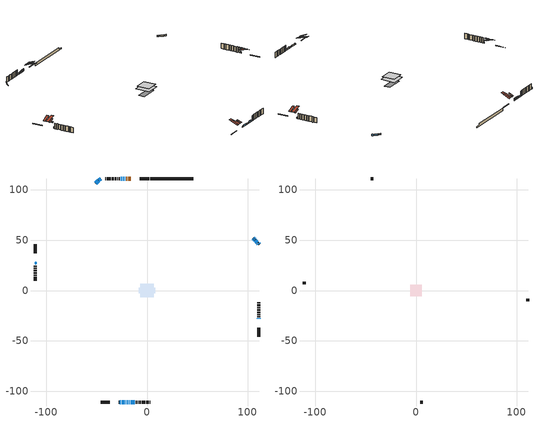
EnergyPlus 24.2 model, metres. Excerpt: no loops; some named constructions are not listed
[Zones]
conditioned space
 floor adiabatic (AdiabaticFloorConstruction): -6.61,-6.61 -6.61,6.61 6.61,6.61 6.61,-6.61 z3.51
 floor foundation (Slab1 construction): -8.01,-2.76 -8.01,2.76 8.01,2.76 8.01,-2.76 z-1.27
 wall outside (RimJoist1 construction): 2.06,111.21 -7.15,111.21 / -46.07,-111.21 -36.86,-111.21 / -111.21,46.07 -111.21,36.86 / 111.21,-46.07 111.21,-36.86 z1.07:1.37
 wall outside (AdiabaticWallConstruction 1): -16.05,111.21 -16.9,111.21 / -17.83,111.21 -18.66,111.21 / -19.59,111.21 -20.45,111.21 z1.07:3.1
 wall outside (AdiabaticWallConstruction): -27.96,-111.21 -27.8,-111.21 z1.06:1.38; 111.21,46.06 110.34,46.94 / -46.07,111.21 -47.74,109.54 / 109.68,47.6 107.52,49.75 / -26.88,-111.21 -26.11,-111.21 / -25.19,-111.21 -22.21,-111.21 / -17.7,-111.21 -17,-111.21 / 111.21,-27.96 111.21,-27.38 / -13.47,-111.21 -12.24,-111.21 / -24.86,111.21 -26.08,111.21 / -111.21,25.81 -111.21,25.35 / 106.87,50.41 106.47,50.81 / 105.82,51.46 105.55,51.73 z1.07:2.29; -21.38,111.21 -21.99,111.21 z1.07:2.9; -22.92,111.21 -23.94,111.21 / -21.29,-111.21 -20.77,-111.21 z1.07:2.44; -48.39,108.89 -50.98,106.3 z1.07:1.68; -19.85,-111.21 -18.63,-111.21 z1.07:1.83; -16.07,-111.21 -14.39,-111.21 z1.07:2.75
 wall outside (Wall1 construction): -27.01,111.21 -28.04,111.21 / -11.32,-111.21 -10.29,-111.21 / -111.21,24.42 -111.21,23.39 / 111.21,-26.46 111.21,-25.43 z1.07:5.95
 wall outside (Wall2 construction): -28.97,111.21 -29.76,111.21 / -9.36,-111.21 -8.57,-111.21 / -111.21,22.47 -111.21,21.68 / 111.21,-24.5 111.21,-23.71 z1.07:5.95
 wall outside (Wall3 construction): -30.69,111.21 -32.19,111.21 / -7.64,-111.21 -6.13,-111.21 / -111.21,20.75 -111.21,19.24 / 111.21,-22.78 111.21,-21.27 z1.07:5.95
 wall outside (Wall4 construction): -33.12,111.21 -34.88,111.21 / -5.2,-111.21 -3.45,-111.21 / -111.21,18.31 -111.21,16.56 / 111.21,-20.34 111.21,-18.59 z1.07:5.95
 wall outside (Wall5 construction): -35.81,111.21 -36.76,111.21 / -2.52,-111.21 -1.57,-111.21 / -111.21,15.63 -111.21,14.67 / 111.21,-17.66 111.21,-16.71 z1.07:5.95
 wall outside (Wall7 construction): -37.69,111.21 -40.05,111.21 / -0.64,-111.21 1.72,-111.21 / -111.21,13.74 -111.21,11.39 / 111.21,-15.78 111.21,-13.42 z1.07:5.95
 wall outside (Wall8 construction): -40.98,111.21 -41.69,111.21 / 2.65,-111.21 3.36,-111.21 / -111.21,10.46 -111.21,9.75 / 111.21,-12.49 111.21,-11.78 z1.07:5.95
 wall foundation (FoundationWall1 construction): 2.99,111.21,-1.27 2.99,111.21,1.07 41.76,111.21,1.07 41.76,111.21,-0.27 46.07,111.21,-0.27 46.07,111.21,-1.27
 window (WindowConstruction 15): -27.96,-111.21 -27.81,-111.21 z1.07:1.37
 window (WindowConstruction 8): 111.21,46.07 110.34,46.94 z1.07:2.29
 window (WindowConstruction 9): -46.07,111.21 -47.74,109.54 z1.07:2.29
 window (WindowConstruction 10): 109.68,47.6 107.52,49.75 z1.07:2.29
 window (WindowConstruction 11): -21.38,111.21 -21.99,111.21 z1.07:2.9
 window (WindowConstruction 12): -22.92,111.21 -23.93,111.21 z1.07:2.44
 window (WindowConstruction 13): -26.88,-111.21 -26.11,-111.21 z1.07:2.29
 window (WindowConstruction 14): -25.19,-111.21 -22.21,-111.21 z1.07:2.29
 window (WindowConstruction): -21.28,-111.21 -20.78,-111.21 z1.07:2.44
 window (WindowConstruction 16): -48.39,108.88 -50.98,106.3 z1.07:1.68
 window (WindowConstruction 17): -19.85,-111.21 -18.63,-111.21 z1.07:1.83
 window (WindowConstruction 18): -17.7,-111.21 -17,-111.21 z1.07:2.29
 window (WindowConstruction 1): -16.07,-111.21 -14.39,-111.21 z1.07:2.75
 window (WindowConstruction 2): 111.21,-27.96 111.21,-27.39 z1.07:2.29
 window (WindowConstruction 3): -13.46,-111.21 -12.25,-111.21 z1.07:2.29
 window (WindowConstruction 4): -24.86,111.21 -26.08,111.21 z1.07:2.29
 window (WindowConstruction 5): -111.21,25.81 -111.21,25.35 z1.07:2.29
 window (WindowConstruction 6): 106.87,50.41 106.47,50.81 z1.07:2.29
 window (WindowConstruction 7): 105.81,51.46 105.55,51.73 z1.07:2.29
 door (Door): -16.05,111.21 -16.9,111.21 z1.07:3.1
 door (Door 1): -17.83,111.21 -18.66,111.21 z1.07:3.1
 door (Door 2): -19.59,111.21 -20.45,111.21 z1.07:3.1
 ceiling adiabatic (AdiabaticFloorConstruction): 6.61,-6.61 6.61,6.61 -6.61,6.61 -6.61,-6.61 z3.51
 roof outside (Roof4 construction): -15.12,111.21,5.95 -15.12,107.1,7.66 -14.01,107.1,7.66 -14.01,111.21,5.95; -28.89,-111.21,5.95 -28.89,-107.1,7.66 -30,-107.1,7.66 -30,-111.21,5.95; -111.21,28.89,5.95 -107.1,28.89,7.66 -107.1,30,7.66 -111.21,30,5.95; 111.21,-28.89,5.95 107.1,-28.89,7.66 107.1,-30,7.66 111.21,-30,5.95
 roof outside (AdiabaticRoofConstruction): -111.21,26.74,5.95 -110.09,26.74,6.42 -110.09,27.96,6.42 -111.21,27.96,5.95
 skylight (SkylightConstruction): -111.21,26.74,5.95 -110.09,26.74,6.42 -110.09,27.96,6.42 -111.21,27.96,5.95
attic - vented
 floor to conditioned space (Floor1 construction Reversed): -5.74,-5.74 -5.74,5.74 5.74,5.74 5.74,-5.74 z5.95
 wall outside (Wall9 construction): -42.61,111.21 -45.14,111.21 / 4.29,-111.21 6.81,-111.21 / -111.21,8.82 -111.21,6.3 / 111.21,-10.85 111.21,-8.33 z1.07:5.95
 roof outside (Roof1 construction): -9.74,111.21,5.95 -9.74,105.06,8.51 -8.08,105.06,8.51 -8.08,111.21,5.95; -34.26,-111.21,5.95 -34.26,-105.06,8.51 -35.93,-105.06,8.51 -35.93,-111.21,5.95; -111.21,34.26,5.95 -105.06,34.26,8.51 -105.06,35.93,8.51 -111.21,35.93,5.95; 111.21,-34.26,5.95 105.06,-34.26,8.51 105.06,-35.93,8.51 111.21,-35.93,5.95
 roof outside (Roof2 construction): -13.08,111.21,5.95 -13.08,101.87,8.28 -10.67,101.87,8.28 -10.67,111.21,5.95; -30.93,-111.21,5.95 -30.93,-101.87,8.28 -33.34,-101.87,8.28 -33.34,-111.21,5.95; -111.21,30.93,5.95 -101.87,30.93,8.28 -101.87,33.34,8.28 -111.21,33.34,5.95; 111.21,-30.93,5.95 101.87,-30.93,8.28 101.87,-33.34,8.28 111.21,-33.34,5.95
[Material] Roughness=Rough; Thermal Absorptance=0.9
Name | Thickness {m} | Conductivity {W/m-K} | Density {kg/m3} | Specific Heat {J/kg-K} | Solar Absorptance | Visible Absorptance
ceiling loosefill ins | 0.169333 | 0.0480833 | 16.02 | 1046.75 | 0.7 | 0.7
ceiling stud and cavity | 0.1397 | 0.0989241 | 65.682 | 1177.47 | 0.7 | 0.7
gypsum board | 0.0127 | 0.160291 | 801 | 837.4 | 0.6 | 0.6
[Construction]
Floor1 construction: ceiling loosefill ins, ceiling stud and cavity, gypsum board
[EnergyManagementSystem:Program]
component_loads_program: Set loads_htg_walls = 0; Set loads_htg_rim_joists = 0; Set loads_htg_foundation_walls = 0; Set loads_htg_floors = 0; Set loads_htg_slabs = 0; Set loads_htg_ceilings = 0; Set loads_htg_roofs = 0; Set loads_htg_windows_conduction = 0; Set loads_htg_windows_solar = 0; Set loads_htg_doors = 0; Set loads_htg_skylights_conduction = 0; Set loads_htg_skylights_solar = 0; Set loads_htg_internal_mass = 0; Set loads_htg_intgains = 0; Set loads_htg_lighting = 0; Set loads_htg_infil = 0; Set loads_htg_mechvent = 0; Set loads_htg_natvent = 0; Set loads_htg_whf = 0; Set loads_htg_ducts = 0; Set loads_clg_walls = 0; Set loads_clg_rim_joists = 0; Set loads_clg_foundation_walls = 0; Set loads_clg_floors = 0; Set loads_clg_slabs = 0; Set loads_clg_ceilings = 0; Set loads_clg_roofs = 0; Set loads_clg_windows_conduction = 0; Set loads_clg_windows_solar = 0; Set loads_clg_doors = 0; Set loads_clg_skylights_conduction = 0; Set loads_clg_skylights_solar = 0; Set loads_clg_internal_mass = 0; Set loads_clg_intgains = 0; Set loads_clg_lighting = 0; Set loads_clg_infil = 0; Set loads_clg_mechvent = 0; Set loads_clg_natvent = 0; Set loads_clg_whf = 0; Set loads_clg_ducts = 0; Set hr_walls = 0; Set hr_walls = hr_walls + s_conv_13 + s_ig_13 + s_sol_13 + s_lgt_13 + s_surf_13; Set hr_walls = hr_walls + s_conv_14 + s_ig_14 + s_sol_14 + s_lgt_14 + s_surf_14; Set hr_walls = hr_walls + s_conv_15 + s_ig_15 + s_sol_15 + s_lgt_15 + s_surf_15; Set hr_walls = hr_walls + s_conv_16 + s_ig_16 + s_sol_16 + s_lgt_16 + s_surf_16; Set hr_walls = hr_walls + s_conv_17 + s_ig_17 + s_sol_17 + s_lgt_17 + s_surf_17; Set hr_walls = hr_walls + s_conv_18 + s_ig_18 + s_sol_18 + s_lgt_18 + s_surf_18; Set hr_walls = hr_walls + s_conv_19 + s_ig_19 + s_sol_19 + s_lgt_19 + s_surf_19; Set hr_walls = hr_walls + s_conv_20 + s_ig_20 + s_sol_20 + s_lgt_20 + s_surf_20; Set hr_walls = hr_walls + s_conv_21 + s_ig_21 + s_sol_21 + s_lgt_21 + s_surf_21; Set hr_walls = hr_walls + s_conv_22 + s_ig_22 + s_sol_22 + s_lgt_22 + s_surf_22; Set hr_walls = hr_walls + s_conv_23 + s_ig_23 + s_sol_23 + s_lgt_23 + s_surf_23; Set hr_walls = hr_walls + s_conv_24 + s_ig_24 + s_sol_24 + s_lgt_24 + s_surf_24; Set hr_walls = hr_walls + s_conv_25 + s_ig_25 + s_sol_25 + s_lgt_25 + s_surf_25; Set hr_walls = hr_walls + s_conv_26 + s_ig_26 + s_sol_26 + s_lgt_26 + s_surf_26; Set hr_walls = hr_walls + s_conv_27 + s_ig_27 + s_sol_27 + s_lgt_27 + s_surf_27; Set hr_walls = hr_walls + s_conv_28 + s_ig_28 + s_sol_28 + s_lgt_28 + s_surf_28; Set hr_walls = hr_walls + s_conv_29 + s_ig_29 + s_sol_29 + s_lgt_29 + s_surf_29; Set hr_walls = hr_walls + s_conv_30 + s_ig_30 + s_sol_30 + s_lgt_30 + s_surf_30; Set hr_walls = hr_walls + s_conv_31 + s_ig_31 + s_sol_31 + s_lgt_31 + s_surf_31; Set hr_walls = hr_walls + s_conv_32 + s_ig_32 + s_sol_32 + s_lgt_32 + s_surf_32; Set hr_walls = hr_walls + s_conv_33 + s_ig_33 + s_sol_33 + s_lgt_33 + s_surf_33; Set hr_walls = hr_walls + s_conv_34 + s_ig_34 + s_sol_34 + s_lgt_34 + s_surf_34; Set hr_walls = hr_walls + s_conv_35 + s_ig_35 + s_sol_35 + s_lgt_35 + s_surf_35; Set hr_walls = hr_walls + s_conv_36 + s_ig_36 + s_sol_36 + s_lgt_36 + s_surf_36; Set hr_walls = hr_walls + s_conv_37 + s_ig_37 + s_sol_37 + s_lgt_37 + s_surf_37; Set hr_walls = hr_walls + s_conv_38 + s_ig_38 + s_sol_38 + s_lgt_38 + s_surf_38; Set hr_walls = hr_walls + s_conv_39 + s_ig_39 + s_sol_39 + s_lgt_39 + s_surf_39; Set hr_walls = hr_walls + s_conv_40 + s_ig_40 + s_sol_40 + s_lgt_40 + s_surf_40; Set hr_rim_joists = 0; Set hr_rim_joists = hr_rim_joists + s_conv_4 + s_ig_4 + s_sol_4 + s_lgt_4 + s_surf_4; Set hr_rim_joists = hr_rim_joists + s_conv_5 + s_ig_5 + s_sol_5 + s_lgt_5 + s_surf_5; Set hr_rim_joists = hr_rim_joists + s_conv_6 + s_ig_6 + s_sol_6 + s_lgt_6 + s_surf_6; Set hr_rim_joists = hr_rim_joists + s_conv_7 + s_ig_7 + s_sol_7 + s_lgt_7 + s_surf_7; Set hr_foundation_walls = 0; Set hr_foundation_walls = hr_foundation_walls + s_conv_1 + s_ig_1 + s_sol_1 + s_lgt_1 + s_surf_1; Set hr_floors = 0; Set hr_slabs = 0; Set hr_slabs = hr_slabs + s_conv_12 + s_ig_12 + s_sol_12 + s_lgt_12 + s_surf_12; Set hr_ceilings = 0; Set hr_ceilings = hr_ceilings + s_conv + s_ig + s_sol + s_lgt + s_surf; Set hr_roofs = 0; Set hr_roofs = hr_roofs + s_conv_8 + s_ig_8 + s_sol_8 + s_lgt_8 + s_surf_8; Set hr_roofs = hr_roofs + s_conv_9 + s_ig_9 + s_sol_9 + s_lgt_9 + s_surf_9; Set hr_roofs = hr_roofs + s_conv_10 + s_ig_10 + s_sol_10 + s_lgt_10 + s_surf_10; Set hr_roofs = hr_roofs + s_conv_11 + s_ig_11 + s_sol_11 + s_lgt_11 + s_surf_11; Set hr_windows_conduction = 0; Set hr_windows_conduction = hr_windows_conduction + ss_conv_3; Set hr_windows_conduction = hr_windows_conduction + ss_ig_3; Set hr_windows_conduction = hr_windows_conduction + ss_surf_3; Set hr_windows_conduction = hr_windows_conduction + ss_conv_4; Set hr_windows_conduction = hr_windows_conduction + ss_ig_4; Set hr_windows_conduction = hr_windows_conduction + ss_surf_4; Set hr_windows_conduction = hr_windows_conduction + ss_conv_5; Set hr_windows_conduction = hr_windows_conduction + ss_ig_5; Set hr_windows_conduction = hr_windows_conduction + ss_surf_5; Set hr_windows_conduction = hr_windows_conduction + ss_conv_6; Set hr_windows_conduction = hr_windows_conduction + ss_ig_6; Set hr_windows_conduction = hr_windows_conduction + ss_surf_6; Set hr_windows_conduction = hr_windows_conduction + ss_conv_7; Set hr_windows_conduction = hr_windows_conduction + ss_ig_7; Set hr_windows_conduction = hr_windows_conduction + ss_surf_7; Set hr_windows_conduction = hr_windows_conduction + ss_conv_8; Set hr_windows_conduction = hr_windows_conduction + ss_ig_8; Set hr_windows_conduction = hr_windows_conduction + ss_surf_8; Set hr_windows_conduction = hr_windows_conduction + ss_conv_9; Set hr_windows_conduction = hr_windows_conduction + ss_ig_9; Set hr_windows_conduction = hr_windows_conduction + ss_surf_9; Set hr_windows_conduction = hr_windows_conduction + ss_conv_10; Set hr_windows_conduction = hr_windows_conduction + ss_ig_10; Set hr_windows_conduction = hr_windows_conduction + ss_surf_10; Set hr_windows_conduction = hr_windows_conduction + ss_conv_12; Set hr_windows_conduction = hr_windows_conduction + ss_ig_12; Set hr_windows_conduction = hr_windows_conduction + ss_surf_12; Set hr_windows_conduction = hr_windows_conduction + ss_conv_13; Set hr_windows_conduction = hr_windows_conduction + ss_ig_13; Set hr_windows_conduction = hr_windows_conduction + ss_surf_13; Set hr_windows_conduction = hr_windows_conduction + ss_conv_14; Set hr_windows_conduction = hr_windows_conduction + ss_ig_14; Set hr_windows_conduction = hr_windows_conduction + ss_surf_14; Set hr_windows_conduction = hr_windows_conduction + ss_conv_15; Set hr_windows_conduction = hr_windows_conduction + ss_ig_15; Set hr_windows_conduction = hr_windows_conduction + ss_surf_15; Set hr_windows_conduction = hr_windows_conduction + ss_conv_16; Set hr_windows_conduction = hr_windows_conduction + ss_ig_16; Set hr_windows_conduction = hr_windows_conduction + ss_surf_16; Set hr_windows_conduction = hr_windows_conduction + ss_conv_17; Set hr_windows_conduction = hr_windows_conduction + ss_ig_17; Set hr_windows_conduction = hr_windows_conduction + ss_surf_17; Set hr_windows_conduction = hr_windows_conduction + ss_conv_18; Set hr_windows_conduction = hr_windows_conduction + ss_ig_18; Set hr_windows_conduction = hr_windows_conduction + ss_surf_18; Set hr_windows_conduction = hr_windows_conduction + ss_conv_19; Set hr_windows_conduction = hr_windows_conduction + ss_ig_19; Set hr_windows_conduction = hr_windows_conduction + ss_surf_19; Set hr_windows_conduction = hr_windows_conduction + ss_conv_20; Set hr_windows_conduction = hr_windows_conduction + ss_ig_20; Set hr_windows_conduction = hr_windows_conduction + ss_surf_20; Set hr_windows_conduction = hr_windows_conduction + ss_conv_21; Set hr_windows_conduction = hr_windows_conduction + ss_ig_21; Set hr_windows_conduction = hr_windows_conduction + ss_surf_21; Set hr_windows_conduction = hr_windows_conduction + ss_conv_22; Set hr_windows_conduction = hr_windows_conduction + ss_ig_22; Set hr_windows_conduction = hr_windows_conduction + ss_surf_22; Set hr_windows_solar = 0; Set hr_windows_solar = hr_windows_solar - ss_trans_in * ZoneTimestep * 3600 + ss_back_out * ZoneTimestep * 3600 + ss_trans_out * ZoneTimestep * 3600; Set hr_windows_solar = hr_windows_solar - ss_trans_in_1 * ZoneTimestep * 3600 + ss_back_out_1 * ZoneTimestep * 3600 + ss_trans_out_1 * ZoneTimestep * 3600; Set hr_windows_solar = hr_windows_solar - ss_trans_in_2 * ZoneTimestep * 3600 + ss_back_out_2 * ZoneTimestep * 3600 + ss_trans_out_2 * ZoneTimestep * 3600; Set hr_windows_solar = hr_windows_solar - ss_trans_in_3 * ZoneTimestep * 3600 + ss_back_out_3 * ZoneTimestep * 3600 + ss_trans_out_3 * ZoneTimestep * 3600; Set hr_windows_solar = hr_windows_solar - ss_trans_in_4 * ZoneTimestep * 3600 + ss_back_out_4 * ZoneTimestep * 3600 + ss_trans_out_4 * ZoneTimestep * 3600; Set hr_windows_solar = hr_windows_solar - ss_trans_in_5 * ZoneTimestep * 3600 + ss_back_out_5 * ZoneTimestep * 3600 + ss_trans_out_5 * ZoneTimestep * 3600; Set hr_windows_solar = hr_windows_solar - ss_trans_in_6 * ZoneTimestep * 3600 + ss_back_out_6 * ZoneTimestep * 3600 + ss_trans_out_6 * ZoneTimestep * 3600; Set hr_windows_solar = hr_windows_solar - ss_trans_in_7 * ZoneTimestep * 3600 + ss_back_out_7 * ZoneTimestep * 3600 + ss_trans_out_7 * ZoneTimestep * 3600; Set hr_windows_solar = hr_windows_solar - ss_trans_in_9 * ZoneTimestep * 3600 + ss_back_out_9 * ZoneTimestep * 3600 + ss_trans_out_9 * ZoneTimestep * 3600; Set hr_windows_solar = hr_windows_solar - ss_trans_in_10 * ZoneTimestep * 3600 + ss_back_out_10 * ZoneTimestep * 3600 + ss_trans_out_10 * ZoneTimestep * 3600; Set hr_windows_solar = hr_windows_solar - ss_trans_in_11 * ZoneTimestep * 3600 + ss_back_out_11 * ZoneTimestep * 3600 + ss_trans_out_11 * ZoneTimestep * 3600; Set hr_windows_solar = hr_windows_solar - ss_trans_in_12 * ZoneTimestep * 3600 + ss_back_out_12 * ZoneTimestep * 3600 + ss_trans_out_12 * ZoneTimestep * 3600; Set hr_windows_solar = hr_windows_solar - ss_trans_in_13 * ZoneTimestep * 3600 + ss_back_out_13 * ZoneTimestep * 3600 + ss_trans_out_13 * ZoneTimestep * 3600; Set hr_windows_solar = hr_windows_solar - ss_trans_in_14 * ZoneTimestep * 3600 + ss_back_out_14 * ZoneTimestep * 3600 + ss_trans_out_14 * ZoneTimestep * 3600; Set hr_windows_solar = hr_windows_solar - ss_trans_in_15 * ZoneTimestep * 3600 + ss_back_out_15 * ZoneTimestep * 3600 + ss_trans_out_15 * ZoneTimestep * 3600; Set hr_windows_solar = hr_windows_solar - ss_trans_in_16 * ZoneTimestep * 3600 + ss_back_out_16 * ZoneTimestep * 3600 + ss_trans_out_16 * ZoneTimestep * 3600; Set hr_windows_solar = hr_windows_solar - ss_trans_in_17 * ZoneTimestep * 3600 + ss_back_out_17 * ZoneTimestep * 3600 + ss_trans_out_17 * ZoneTimestep * 3600; Set hr_windows_solar = hr_windows_solar - ss_trans_in_18 * ZoneTimestep * 3600 + ss_back_out_18 * ZoneTimestep * 3600 + ss_trans_out_18 * ZoneTimestep * 3600; Set hr_windows_solar = hr_windows_solar - ss_trans_in_19 * ZoneTimestep * 3600 + ss_back_out_19 * ZoneTimestep * 3600 + ss_trans_out_19 * ZoneTimestep * 3600; Set hr_doors = 0; Set hr_doors = hr_doors + ss_sol; Set hr_doors = hr_doors + ss_lgt; Set hr_doors = hr_doors + ss_conv; Set hr_doors = hr_doors + ss_ig; Set hr_doors = hr_doors + ss_surf; Set hr_doors = hr_doors + ss_sol_1; Set hr_doors = hr_doors + ss_lgt_1; Set hr_doors = hr_doors + ss_conv_1; Set hr_doors = hr_doors + ss_ig_1; Set hr_doors = hr_doors + ss_surf_1; Set hr_doors = hr_doors + ss_sol_2; Set hr_doors = hr_doors + ss_lgt_2; Set hr_doors = hr_doors + ss_conv_2; Set hr_doors = hr_doors + ss_ig_2; Set hr_doors = hr_doors + ss_surf_2; Set hr_skylights_conduction = 0; Set hr_skylights_conduction = hr_skylights_conduction + ss_conv_11; Set hr_skylights_conduction = hr_skylights_conduction + ss_ig_11; Set hr_skylights_conduction = hr_skylights_conduction + ss_surf_11; Set hr_skylights_solar = 0; Set hr_skylights_solar = hr_skylights_solar - ss_trans_in_8 * ZoneTimestep * 3600 + ss_back_out_8 * ZoneTimestep * 3600 + ss_trans_out_8 * ZoneTimestep * 3600; Set hr_internal_mass = 0; Set hr_internal_mass = hr_internal_mass + s_conv_2 + s_ig_2 + s_sol_2 + s_lgt_2 + s_surf_2; Set hr_internal_mass = hr_internal_mass + s_conv_3 + s_ig_3 + s_sol_3 + s_lgt_3 + s_surf_3; Set hr_internal_mass = hr_internal_mass + im_conv + im_ig + im_sol + im_lgt + im_surf; Set hr_internal_mass = hr_internal_mass + im_conv_1 + im_ig_1 + im_sol_1 + im_lgt_1 + im_surf_1; Set hr_intgains = 0; Set hr_intgains = hr_intgains - ig_ee_conv - ig_ee_rad - ig_ee_conv_1 - ig_ee_rad_1 - ig_ee_conv_2 - ig_ee_rad_2 - ig_ee_conv_3 - ig_ee_rad_3 - ig_ee_conv_4 - ig_ee_rad_4 - ig_ee_conv_5 - ig_ee_rad_5 - ig_ee_conv_6 - ig_ee_rad_6 - ig_oe_conv - ig_oe_rad - ig_oe_conv_1 - ig_oe_rad_1 - ig_oe_conv_2 - ig_oe_rad_2 - ig_oe_conv_3 - ig_oe_rad_3 - ig_oe_conv_4 - ig_oe_rad_4 - ig_ppl_conv - ig_ppl_rad; Set hr_lighting = 0; Set hr_lighting = hr_lighting - ig_lgt_conv - ig_lgt_rad - ig_lgt_vis; Set hr_infil = 0; Set hr_infil = hr_infil - airflow_gain + airflow_loss; Set hr_natvent = 0; Set hr_natvent = hr_natvent - airflow_gain_1 + airflow_loss_1; Set hr_whf = 0; Set hr_whf = hr_whf - airflow_gain_2 + airflow_loss_2; Set hr_mechvent = 0; Set hr_mechvent = hr_mechvent - mv_conv - mv_rad - mv_conv_1 - mv_rad_1 - mv_conv_2 - mv_rad_2 - mv_conv_3 - mv_rad_3; Set hr_ducts = 0; Set hr_intgains = hr_intgains + dhw_loss * (1.0*(1-dhw_rtf) + 1.0*dhw_rtf); Set htg_mode = 0; Set clg_mode = 0; If (htg_load_cond > 0); Set htg_mode = 1.0; ElseIf (clg_load_cond > 0); Set clg_mode = 0.0; Else; Set htg_season = 0; Set clg_season = 0; If ((DayOfYear >= 1) && (DayOfYear <= 365)); Set clg_season = 1; EndIf; If ((DayOfYear >= 1) && (DayOfYear <= 365)); Set htg_season = 1; EndIf; If ((airflow_gain_1 <> 0) || (airflow_loss_1 <> 0)) && (clg_season == 1); Set clg_mode = 0.0; ElseIf ((airflow_gain_2 <> 0) || (airflow_loss_2 <> 0)) && (clg_season == 1); Set clg_mode = 0.0; Else; Set Tmid_setpoint = (htg_sp_s_1 + clg_sp_s_1) / 2; If (tin_s_1 > Tmid_setpoint) && (clg_season == 1); Set clg_mode = 0.0; ElseIf (tin_s_1 < Tmid_setpoint) && (htg_season == 1); Set htg_mode = 1.0; EndIf; EndIf; EndIf; Set loads_htg_walls = loads_htg_walls + (hr_walls * htg_mode * 1); Set loads_htg_rim_joists = loads_htg_rim_joists + (hr_rim_joists * htg_mode * 1); Set loads_htg_foundation_walls = loads_htg_foundation_walls + (hr_foundation_walls * htg_mode * 1); Set loads_htg_floors = loads_htg_floors + (hr_floors * htg_mode * 1); Set loads_htg_slabs = loads_htg_slabs + (hr_slabs * htg_mode * 1); Set loads_htg_ceilings = loads_htg_ceilings + (hr_ceilings * htg_mode * 1); Set loads_htg_roofs = loads_htg_roofs + (hr_roofs * htg_mode * 1); Set loads_htg_windows_conduction = loads_htg_windows_conduction + (hr_windows_conduction * htg_mode * 1); Set loads_htg_windows_solar = loads_htg_windows_solar + (hr_windows_solar * htg_mode * 1); Set loads_htg_doors = loads_htg_doors + (hr_doors * htg_mode * 1); Set loads_htg_skylights_conduction = loads_htg_skylights_conduction + (hr_skylights_conduction * htg_mode * 1); Set loads_htg_skylights_solar = loads_htg_skylights_solar + (hr_skylights_solar * htg_mode * 1); Set loads_htg_internal_mass = loads_htg_internal_mass + (hr_internal_mass * htg_mode * 1); Set loads_htg_intgains = loads_htg_intgains + (hr_intgains * htg_mode * 1); Set loads_htg_lighting = loads_htg_lighting + (hr_lighting * htg_mode * 1); Set loads_htg_infil = loads_htg_infil + (hr_infil * htg_mode * 1); Set loads_htg_mechvent = loads_htg_mechvent + (hr_mechvent * htg_mode * 1); Set loads_htg_natvent = loads_htg_natvent + (hr_natvent * htg_mode * 1); Set loads_htg_whf = loads_htg_whf + (hr_whf * htg_mode * 1); Set loads_htg_ducts = loads_htg_ducts + (hr_ducts * htg_mode * 1); Set loads_clg_walls = loads_clg_walls + (-hr_walls * clg_mode * 1); Set loads_clg_rim_joists = loads_clg_rim_joists + (-hr_rim_joists * clg_mode * 1); Set loads_clg_foundation_walls = loads_clg_foundation_walls + (-hr_foundation_walls * clg_mode * 1); Set loads_clg_floors = loads_clg_floors + (-hr_floors * clg_mode * 1); Set loads_clg_slabs = loads_clg_slabs + (-hr_slabs * clg_mode * 1); Set loads_clg_ceilings = loads_clg_ceilings + (-hr_ceilings * clg_mode * 1); Set loads_clg_roofs = loads_clg_roofs + (-hr_roofs * clg_mode * 1); Set loads_clg_windows_conduction = loads_clg_windows_conduction + (-hr_windows_conduction * clg_mode * 1); Set loads_clg_windows_solar = loads_clg_windows_solar + (-hr_windows_solar * clg_mode * 1); Set loads_clg_doors = loads_clg_doors + (-hr_doors * clg_mode * 1); Set loads_clg_skylights_conduction = loads_clg_skylights_conduction + (-hr_skylights_conduction * clg_mode * 1); Set loads_clg_skylights_solar = loads_clg_skylights_solar + (-hr_skylights_solar * clg_mode * 1); Set loads_clg_internal_mass = loads_clg_internal_mass + (-hr_internal_mass * clg_mode * 1); Set loads_clg_intgains = loads_clg_intgains + (-hr_intgains * clg_mode * 1); Set loads_clg_lighting = loads_clg_lighting + (-hr_lighting * clg_mode * 1); Set loads_clg_infil = loads_clg_infil + (-hr_infil * clg_mode * 1); Set loads_clg_mechvent = loads_clg_mechvent + (-hr_mechvent * clg_mode * 1); Set loads_clg_natvent = loads_clg_natvent + (-hr_natvent * clg_mode * 1); Set loads_clg_whf = loads_clg_whf + (-hr_whf * clg_mode * 1); Set loads_clg_ducts = loads_clg_ducts + (-hr_ducts * clg_mode * 1)
[Schedule:Day:Interval]
interior lighting schedule day: No, 01:00, 0.108182, 04:00, 0.0901515, 05:00, 0.0991667, 06:00, 0.162273, 07:00, 0.270455, 08:00, 0.342576, 10:00, 0.369621, 11:00, 0.351591, 12:00, 0.333561, 13:00, 0.324545, 14:00, 0.31553, 15:00, 0.333561, 16:00, 0.369621, 17:00, 0.450758, 18:00, 0.585985, 19:00, 0.775303, 20:00, 0.955606, 21:00, 0.991667, 22:00, 0.712197, 23:00, 0.360606, 24:00, 0.162273
interior lighting schedule day 1: No, 01:00, 0.100909, 04:00, 0.0840909, 05:00, 0.0925, 06:00, 0.151364, 07:00, 0.252273, 08:00, 0.319545, 10:00, 0.344773, 11:00, 0.327955, 12:00, 0.311136, 13:00, 0.302727, 14:00, 0.294318, 15:00, 0.311136, 16:00, 0.344773, 17:00, 0.420455, 18:00, 0.546591, 19:00, 0.723182, 20:00, 0.891364, 21:00, 0.925, 22:00, 0.664318, 23:00, 0.336364, 24:00, 0.151364
interior lighting schedule day 2: No, 01:00, 0.0927273, 04:00, 0.0772727, 05:00, 0.085, 06:00, 0.139091, 07:00, 0.231818, 08:00, 0.293636, 10:00, 0.316818, 11:00, 0.301364, 12:00, 0.285909, 13:00, 0.278182, 14:00, 0.270455, 15:00, 0.285909, 16:00, 0.316818, 17:00, 0.386364, 18:00, 0.502273, 19:00, 0.664545, 20:00, 0.819091, 21:00, 0.85, 22:00, 0.610455, 23:00, 0.309091, 24:00, 0.139091
interior lighting schedule day 3: No, 01:00, 0.0845455, 04:00, 0.0704545, 05:00, 0.0775, 06:00, 0.126818, 07:00, 0.211364, 08:00, 0.267727, 10:00, 0.288864, 11:00, 0.274773, 12:00, 0.260682, 13:00, 0.253636, 14:00, 0.246591, 15:00, 0.260682, 16:00, 0.288864, 17:00, 0.352273, 18:00, 0.457955, 19:00, 0.605909, 20:00, 0.746818, 21:00, 0.775, 22:00, 0.556591, 23:00, 0.281818, 24:00, 0.126818
interior lighting schedule day 4: No, 01:00, 0.0763636, 04:00, 0.0636364, 05:00, 0.07, 06:00, 0.114545, 07:00, 0.190909, 08:00, 0.241818, 10:00, 0.260909, 11:00, 0.248182, 12:00, 0.235455, 13:00, 0.229091, 14:00, 0.222727, 15:00, 0.235455, 16:00, 0.260909, 17:00, 0.318182, 18:00, 0.413636, 19:00, 0.547273, 20:00, 0.674545, 21:00, 0.7, 22:00, 0.502727, 23:00, 0.254545, 24:00, 0.114545
interior lighting schedule day 5: No, 01:00, 0.0727273, 04:00, 0.0606061, 05:00, 0.0666667, 06:00, 0.109091, 07:00, 0.181818, 08:00, 0.230303, 10:00, 0.248485, 11:00, 0.236364, 12:00, 0.224242, 13:00, 0.218182, 14:00, 0.212121, 15:00, 0.224242, 16:00, 0.248485, 17:00, 0.30303, 18:00, 0.393939, 19:00, 0.521212, 20:00, 0.642424, 21:00, 0.666667, 22:00, 0.478788, 23:00, 0.242424, 24:00, 0.109091
interior lighting schedule day 6: No, 01:00, 0.0745455, 04:00, 0.0621212, 05:00, 0.0683333, 06:00, 0.111818, 07:00, 0.186364, 08:00, 0.236061, 10:00, 0.254697, 11:00, 0.242273, 12:00, 0.229848, 13:00, 0.223636, 14:00, 0.217424, 15:00, 0.229848, 16:00, 0.254697, 17:00, 0.310606, 18:00, 0.403788, 19:00, 0.534242, 20:00, 0.658485, 21:00, 0.683333, 22:00, 0.490758, 23:00, 0.248485, 24:00, 0.111818
interior lighting schedule day 7: No, 01:00, 0.08, 04:00, 0.0666667, 05:00, 0.0733333, 06:00, 0.12, 07:00, 0.2, 08:00, 0.253333, 10:00, 0.273333, 11:00, 0.26, 12:00, 0.246667, 13:00, 0.24, 14:00, 0.233333, 15:00, 0.246667, 16:00, 0.273333, 17:00, 0.333333, 18:00, 0.433333, 19:00, 0.573333, 20:00, 0.706667, 21:00, 0.733333, 22:00, 0.526667, 23:00, 0.266667, 24:00, 0.12
interior lighting schedule day 8: No, 01:00, 0.0890909, 04:00, 0.0742424, 05:00, 0.0816667, 06:00, 0.133636, 07:00, 0.222727, 08:00, 0.282121, 10:00, 0.304394, 11:00, 0.289545, 12:00, 0.274697, 13:00, 0.267273, 14:00, 0.259848, 15:00, 0.274697, 16:00, 0.304394, 17:00, 0.371212, 18:00, 0.482576, 19:00, 0.638485, 20:00, 0.78697, 21:00, 0.816667, 22:00, 0.586515, 23:00, 0.29697, 24:00, 0.133636
interior lighting schedule day 9: No, 01:00, 0.0972727, 04:00, 0.0810606, 05:00, 0.0891667, 06:00, 0.145909, 07:00, 0.243182, 08:00, 0.30803, 10:00, 0.332348, 11:00, 0.316136, 12:00, 0.299924, 13:00, 0.291818, 14:00, 0.283712, 15:00, 0.299924, 16:00, 0.332348, 17:00, 0.405303, 18:00, 0.526894, 19:00, 0.697121, 20:00, 0.859242, 21:00, 0.891667, 22:00, 0.640379, 23:00, 0.324242, 24:00, 0.145909
interior lighting schedule day 10: No, 01:00, 0.105455, 04:00, 0.0878788, 05:00, 0.0966667, 06:00, 0.158182, 07:00, 0.263636, 08:00, 0.333939, 10:00, 0.360303, 11:00, 0.342727, 12:00, 0.325152, 13:00, 0.316364, 14:00, 0.307576, 15:00, 0.325152, 16:00, 0.360303, 17:00, 0.439394, 18:00, 0.571212, 19:00, 0.755758, 20:00, 0.931515, 21:00, 0.966667, 22:00, 0.694242, 23:00, 0.351515, 24:00, 0.158182
interior lighting schedule day 11: No, 01:00, 0.109091, 04:00, 0.0909091, 05:00, 0.1, 06:00, 0.163636, 07:00, 0.272727, 08:00, 0.345455, 10:00, 0.372727, 11:00, 0.354545, 12:00, 0.336364, 13:00, 0.327273, 14:00, 0.318182, 15:00, 0.336364, 16:00, 0.372727, 17:00, 0.454545, 18:00, 0.590909, 19:00, 0.781818, 20:00, 0.963636, 21:00, 1, 22:00, 0.718182, 23:00, 0.363636, 24:00, 0.163636
interior lighting schedule default day; occupants schedule default day; clothes dryer schedule default day; cooking range schedule default day; misc plug loads schedule default day; general water use schedule default day; heating setpoint default day; cooling setpoint default day; clothes dryer exhaust 0 schedule default day; cooling season schedule day; cooling season schedule day 2; cooling season schedule default day; exterior lighting schedule default day; natural vent schedule default day: No, 24:00, 0
occupants schedule day: No, 05:00, 0.426829, 06:00, 0.719512, 07:00, 1, 08:00, 0.670732, 09:00, 0.329268, 14:00, 0.170732, 15:00, 0.231707, 16:00, 0.329268, 17:00, 0.5, 18:00, 0.670732, 19:00, 0.829268, 21:00, 1, 22:00, 0.853659, 23:00, 0.646341, 24:00, 0.426829
clothes dryer schedule day; clothes dryer exhaust 0 schedule day: No, 01:00, 0.123457, 02:00, 0.0740741, 03:00, 0.0493827, 04:00, 0.0246914, 05:00, 0.0493827, 06:00, 0.0740741, 07:00, 0.197531, 08:00, 0.395062, 09:00, 0.592593, 10:00, 0.839506, 11:00, 0.962963, 12:00, 1, 13:00, 0.91358, 14:00, 0.82716, 15:00, 0.716049, 16:00, 0.753086, 17:00, 0.679012, 18:00, 0.666667, 20:00, 0.62963, 21:00, 0.641975, 22:00, 0.666667, 23:00, 0.54321, 24:00, 0.296296
cooking range schedule day: No, 05:00, 0.0597015, 06:00, 0.11194, 07:00, 0.171642, 08:00, 0.291045, 11:00, 0.343284, 12:00, 0.402985, 13:00, 0.462687, 14:00, 0.343284, 15:00, 0.291045, 16:00, 0.402985, 17:00, 0.567164, 18:00, 1, 19:00, 0.850746, 20:00, 0.432836, 21:00, 0.291045, 22:00, 0.231343, 23:00, 0.171642, 24:00, 0.11194
misc plug loads schedule day: No, 06:00, 0.705882, 07:00, 0.745098, 08:00, 0.803922, 15:00, 0.823529, 16:00, 0.862745, 17:00, 0.921569, 18:00, 0.980392, 19:00, 1, 20:00, 0.980392, 21:00, 0.941176, 22:00, 0.862745, 23:00, 0.784314, 24:00, 0.72549
general water use schedule day: No, 01:00, 0.315068, 03:00, 0.287671, 04:00, 0.342466, 05:00, 0.369863, 06:00, 0.520548, 07:00, 0.60274, 08:00, 0.534247, 10:00, 0.506849, 11:00, 0.465753, 14:00, 0.479452, 15:00, 0.534247, 16:00, 0.589041, 17:00, 0.69863, 18:00, 0.876712, 19:00, 0.890411, 20:00, 0.986301, 21:00, 1, 22:00, 0.863014, 23:00, 0.616438, 24:00, 0.465753
heating setpoint day: No, 24:00, 21
cooling setpoint day: No, 24:00, 25
cooling season schedule day 1: No, 24:00, 1
exterior lighting schedule day: No, 01:00, 0.566667, 03:00, 0.524167, 05:00, 0.495833, 06:00, 0.5525, 07:00, 0.623333, 08:00, 0.580833, 09:00, 0.439167, 10:00, 0.354167, 12:00, 0.34, 13:00, 0.354167, 14:00, 0.396667, 15:00, 0.425, 16:00, 0.495833, 17:00, 0.623333, 18:00, 0.793333, 19:00, 0.906667, 20:00, 0.963333, 21:00, 0.991667, 22:00, 0.920833, 23:00, 0.793333, 24:00, 0.665833
exterior lighting schedule day 1: No, 01:00, 0.528571, 03:00, 0.488929, 05:00, 0.4625, 06:00, 0.515357, 07:00, 0.581429, 08:00, 0.541786, 09:00, 0.409643, 10:00, 0.330357, 12:00, 0.317143, 13:00, 0.330357, 14:00, 0.37, 15:00, 0.396429, 16:00, 0.4625, 17:00, 0.581429, 18:00, 0.74, 19:00, 0.845714, 20:00, 0.898571, 21:00, 0.925, 22:00, 0.858929, 23:00, 0.74, 24:00, 0.621071
exterior lighting schedule day 10: No, 01:00, 0.552381, 03:00, 0.510952, 05:00, 0.483333, 06:00, 0.538571, 07:00, 0.607619, 08:00, 0.56619, 09:00, 0.428095, 10:00, 0.345238, 12:00, 0.331429, 13:00, 0.345238, 14:00, 0.386667, 15:00, 0.414286, 16:00, 0.483333, 17:00, 0.607619, 18:00, 0.773333, 19:00, 0.88381, 20:00, 0.939048, 21:00, 0.966667, 22:00, 0.897619, 23:00, 0.773333, 24:00, 0.649048
exterior lighting schedule day 11: No, 01:00, 0.571429, 03:00, 0.528571, 05:00, 0.5, 06:00, 0.557143, 07:00, 0.628571, 08:00, 0.585714, 09:00, 0.442857, 10:00, 0.357143, 12:00, 0.342857, 13:00, 0.357143, 14:00, 0.4, 15:00, 0.428571, 16:00, 0.5, 17:00, 0.628571, 18:00, 0.8, 19:00, 0.914286, 20:00, 0.971429, 21:00, 1, 22:00, 0.928571, 23:00, 0.8, 24:00, 0.671429
exterior lighting schedule day 2: No, 01:00, 0.485714, 03:00, 0.449286, 05:00, 0.425, 06:00, 0.473571, 07:00, 0.534286, 08:00, 0.497857, 09:00, 0.376429, 10:00, 0.303571, 12:00, 0.291429, 13:00, 0.303571, 14:00, 0.34, 15:00, 0.364286, 16:00, 0.425, 17:00, 0.534286, 18:00, 0.68, 19:00, 0.777143, 20:00, 0.825714, 21:00, 0.85, 22:00, 0.789286, 23:00, 0.68, 24:00, 0.570714
exterior lighting schedule day 3: No, 01:00, 0.442857, 03:00, 0.409643, 05:00, 0.3875, 06:00, 0.431786, 07:00, 0.487143, 08:00, 0.453929, 09:00, 0.343214, 10:00, 0.276786, 12:00, 0.265714, 13:00, 0.276786, 14:00, 0.31, 15:00, 0.332143, 16:00, 0.3875, 17:00, 0.487143, 18:00, 0.62, 19:00, 0.708571, 20:00, 0.752857, 21:00, 0.775, 22:00, 0.719643, 23:00, 0.62, 24:00, 0.520357
exterior lighting schedule day 4: No, 01:00, 0.4, 03:00, 0.37, 05:00, 0.35, 06:00, 0.39, 07:00, 0.44, 08:00, 0.41, 09:00, 0.31, 10:00, 0.25, 12:00, 0.24, 13:00, 0.25, 14:00, 0.28, 15:00, 0.3, 16:00, 0.35, 17:00, 0.44, 18:00, 0.56, 19:00, 0.64, 20:00, 0.68, 21:00, 0.7, 22:00, 0.65, 23:00, 0.56, 24:00, 0.47
exterior lighting schedule day 5: No, 01:00, 0.380952, 03:00, 0.352381, 05:00, 0.333333, 06:00, 0.371429, 07:00, 0.419048, 08:00, 0.390476, 09:00, 0.295238, 10:00, 0.238095, 12:00, 0.228571, 13:00, 0.238095, 14:00, 0.266667, 15:00, 0.285714, 16:00, 0.333333, 17:00, 0.419048, 18:00, 0.533333, 19:00, 0.609524, 20:00, 0.647619, 21:00, 0.666667, 22:00, 0.619048, 23:00, 0.533333, 24:00, 0.447619
exterior lighting schedule day 6: No, 01:00, 0.390476, 03:00, 0.36119, 05:00, 0.341667, 06:00, 0.380714, 07:00, 0.429524, 08:00, 0.400238, 09:00, 0.302619, 10:00, 0.244048, 12:00, 0.234286, 13:00, 0.244048, 14:00, 0.273333, 15:00, 0.292857, 16:00, 0.341667, 17:00, 0.429524, 18:00, 0.546667, 19:00, 0.624762, 20:00, 0.66381, 21:00, 0.683333, 22:00, 0.634524, 23:00, 0.546667, 24:00, 0.45881
exterior lighting schedule day 7: No, 01:00, 0.419048, 03:00, 0.387619, 05:00, 0.366667, 06:00, 0.408571, 07:00, 0.460952, 08:00, 0.429524, 09:00, 0.324762, 10:00, 0.261905, 12:00, 0.251429, 13:00, 0.261905, 14:00, 0.293333, 15:00, 0.314286, 16:00, 0.366667, 17:00, 0.460952, 18:00, 0.586667, 19:00, 0.670476, 20:00, 0.712381, 21:00, 0.733333, 22:00, 0.680952, 23:00, 0.586667, 24:00, 0.492381
exterior lighting schedule day 8: No, 01:00, 0.466667, 03:00, 0.431667, 05:00, 0.408333, 06:00, 0.455, 07:00, 0.513333, 08:00, 0.478333, 09:00, 0.361667, 10:00, 0.291667, 12:00, 0.28, 13:00, 0.291667, 14:00, 0.326667, 15:00, 0.35, 16:00, 0.408333, 17:00, 0.513333, 18:00, 0.653333, 19:00, 0.746667, 20:00, 0.793333, 21:00, 0.816667, 22:00, 0.758333, 23:00, 0.653333, 24:00, 0.548333
exterior lighting schedule day 9: No, 01:00, 0.509524, 03:00, 0.47131, 05:00, 0.445833, 06:00, 0.496786, 07:00, 0.560476, 08:00, 0.522262, 09:00, 0.394881, 10:00, 0.318452, 12:00, 0.305714, 13:00, 0.318452, 14:00, 0.356667, 15:00, 0.382143, 16:00, 0.445833, 17:00, 0.560476, 18:00, 0.713333, 19:00, 0.815238, 20:00, 0.86619, 21:00, 0.891667, 22:00, 0.827976, 23:00, 0.713333, 24:00, 0.59869
[Schedule:Week:Daily]
heating setpoint Week Rule - Jan1-Dec31: heating setpoint day, heating setpoint day, heating setpoint day, heating setpoint day, heating setpoint day, heating setpoint day, heating setpoint day, heating setpoint default day, heating setpoint default day, heating setpoint default day, heating setpoint default day, heating setpoint default day
cooling season schedule Week Rule - Jan1-May26: cooling season schedule day, cooling season schedule day, cooling season schedule day, cooling season schedule day, cooling season schedule day, cooling season schedule day, cooling season schedule day, cooling season schedule default day, cooling season schedule default day, cooling season schedule default day, cooling season schedule default day, cooling season schedule default day
cooling season schedule Week Rule - May27-Jun2: cooling season schedule day, cooling season schedule day, cooling season schedule day, cooling season schedule day, cooling season schedule day, cooling season schedule day 1, cooling season schedule day 1, cooling season schedule default day, cooling season schedule default day, cooling season schedule default day, cooling season schedule default day, cooling season schedule default day
cooling season schedule Week Rule - Jun3-Sep29: cooling season schedule day 1, cooling season schedule day 1, cooling season schedule day 1, cooling season schedule day 1, cooling season schedule day 1, cooling season schedule day 1, cooling season schedule day 1, cooling season schedule default day, cooling season schedule default day, cooling season schedule default day, cooling season schedule default day, cooling season schedule default day
cooling season schedule Week Rule - Sep30-Oct6: cooling season schedule day 1, cooling season schedule day 2, cooling season schedule day 2, cooling season schedule day 2, cooling season schedule day 2, cooling season schedule day 2, cooling season schedule day 2, cooling season schedule default day, cooling season schedule default day, cooling season schedule default day, cooling season schedule default day, cooling season schedule default day
cooling season schedule Week Rule - Oct7-Dec31: cooling season schedule day 2, cooling season schedule day 2, cooling season schedule day 2, cooling season schedule day 2, cooling season schedule day 2, cooling season schedule day 2, cooling season schedule day 2, cooling season schedule default day, cooling season schedule default day, cooling season schedule default day, cooling season schedule default day, cooling season schedule default day
exterior lighting schedule Week Rule - Jan28-Feb3: exterior lighting schedule day, exterior lighting schedule day, exterior lighting schedule day, exterior lighting schedule day, exterior lighting schedule day 1, exterior lighting schedule day 1, exterior lighting schedule day 1, exterior lighting schedule default day, exterior lighting schedule default day, exterior lighting schedule default day, exterior lighting schedule default day, exterior lighting schedule default day
exterior lighting schedule Week Rule - Feb4-Feb24: exterior lighting schedule day 1, exterior lighting schedule day 1, exterior lighting schedule day 1, exterior lighting schedule day 1, exterior lighting schedule day 1, exterior lighting schedule day 1, exterior lighting schedule day 1, exterior lighting schedule default day, exterior lighting schedule default day, exterior lighting schedule default day, exterior lighting schedule default day, exterior lighting schedule default day
exterior lighting schedule Week Rule - Feb25-Mar3: exterior lighting schedule day 1, exterior lighting schedule day 1, exterior lighting schedule day 1, exterior lighting schedule day 1, exterior lighting schedule day 2, exterior lighting schedule day 2, exterior lighting schedule day 2, exterior lighting schedule default day, exterior lighting schedule default day, exterior lighting schedule default day, exterior lighting schedule default day, exterior lighting schedule default day
exterior lighting schedule Week Rule - Mar4-Mar31: exterior lighting schedule day 2, exterior lighting schedule day 2, exterior lighting schedule day 2, exterior lighting schedule day 2, exterior lighting schedule day 2, exterior lighting schedule day 2, exterior lighting schedule day 2, exterior lighting schedule default day, exterior lighting schedule default day, exterior lighting schedule default day, exterior lighting schedule default day, exterior lighting schedule default day
exterior lighting schedule Week Rule - Apr1-Apr28: exterior lighting schedule day 3, exterior lighting schedule day 3, exterior lighting schedule day 3, exterior lighting schedule day 3, exterior lighting schedule day 3, exterior lighting schedule day 3, exterior lighting schedule day 3, exterior lighting schedule default day, exterior lighting schedule default day, exterior lighting schedule default day, exterior lighting schedule default day, exterior lighting schedule default day
exterior lighting schedule Week Rule - Apr29-May5: exterior lighting schedule day 3, exterior lighting schedule day 3, exterior lighting schedule day 4, exterior lighting schedule day 4, exterior lighting schedule day 4, exterior lighting schedule day 4, exterior lighting schedule day 4, exterior lighting schedule default day, exterior lighting schedule default day, exterior lighting schedule default day, exterior lighting schedule default day, exterior lighting schedule default day
exterior lighting schedule Week Rule - May6-May26: exterior lighting schedule day 4, exterior lighting schedule day 4, exterior lighting schedule day 4, exterior lighting schedule day 4, exterior lighting schedule day 4, exterior lighting schedule day 4, exterior lighting schedule day 4, exterior lighting schedule default day, exterior lighting schedule default day, exterior lighting schedule default day, exterior lighting schedule default day, exterior lighting schedule default day
exterior lighting schedule Week Rule - May27-Jun2: exterior lighting schedule day 4, exterior lighting schedule day 4, exterior lighting schedule day 4, exterior lighting schedule day 4, exterior lighting schedule day 4, exterior lighting schedule day 5, exterior lighting schedule day 5, exterior lighting schedule default day, exterior lighting schedule default day, exterior lighting schedule default day, exterior lighting schedule default day, exterior lighting schedule default day
exterior lighting schedule Week Rule - Jun3-Jun30: exterior lighting schedule day 5, exterior lighting schedule day 5, exterior lighting schedule day 5, exterior lighting schedule day 5, exterior lighting schedule day 5, exterior lighting schedule day 5, exterior lighting schedule day 5, exterior lighting schedule default day, exterior lighting schedule default day, exterior lighting schedule default day, exterior lighting schedule default day, exterior lighting schedule default day
exterior lighting schedule Week Rule - Jul1-Jul28: exterior lighting schedule day 6, exterior lighting schedule day 6, exterior lighting schedule day 6, exterior lighting schedule day 6, exterior lighting schedule day 6, exterior lighting schedule day 6, exterior lighting schedule day 6, exterior lighting schedule default day, exterior lighting schedule default day, exterior lighting schedule default day, exterior lighting schedule default day, exterior lighting schedule default day
exterior lighting schedule Week Rule - Jul29-Aug4: exterior lighting schedule day 6, exterior lighting schedule day 6, exterior lighting schedule day 6, exterior lighting schedule day 7, exterior lighting schedule day 7, exterior lighting schedule day 7, exterior lighting schedule day 7, exterior lighting schedule default day, exterior lighting schedule default day, exterior lighting schedule default day, exterior lighting schedule default day, exterior lighting schedule default day
exterior lighting schedule Week Rule - Aug5-Aug25: exterior lighting schedule day 7, exterior lighting schedule day 7, exterior lighting schedule day 7, exterior lighting schedule day 7, exterior lighting schedule day 7, exterior lighting schedule day 7, exterior lighting schedule day 7, exterior lighting schedule default day, exterior lighting schedule default day, exterior lighting schedule default day, exterior lighting schedule default day, exterior lighting schedule default day
exterior lighting schedule Week Rule - Aug26-Sep1: exterior lighting schedule day 7, exterior lighting schedule day 7, exterior lighting schedule day 7, exterior lighting schedule day 7, exterior lighting schedule day 7, exterior lighting schedule day 7, exterior lighting schedule day 8, exterior lighting schedule default day, exterior lighting schedule default day, exterior lighting schedule default day, exterior lighting schedule default day, exterior lighting schedule default day
exterior lighting schedule Week Rule - Sep2-Sep29: exterior lighting schedule day 8, exterior lighting schedule day 8, exterior lighting schedule day 8, exterior lighting schedule day 8, exterior lighting schedule day 8, exterior lighting schedule day 8, exterior lighting schedule day 8, exterior lighting schedule default day, exterior lighting schedule default day, exterior lighting schedule default day, exterior lighting schedule default day, exterior lighting schedule default day
exterior lighting schedule Week Rule - Sep30-Oct6: exterior lighting schedule day 8, exterior lighting schedule day 9, exterior lighting schedule day 9, exterior lighting schedule day 9, exterior lighting schedule day 9, exterior lighting schedule day 9, exterior lighting schedule day 9, exterior lighting schedule default day, exterior lighting schedule default day, exterior lighting schedule default day, exterior lighting schedule default day, exterior lighting schedule default day
exterior lighting schedule Week Rule - Oct7-Oct27: exterior lighting schedule day 9, exterior lighting schedule day 9, exterior lighting schedule day 9, exterior lighting schedule day 9, exterior lighting schedule day 9, exterior lighting schedule day 9, exterior lighting schedule day 9, exterior lighting schedule default day, exterior lighting schedule default day, exterior lighting schedule default day, exterior lighting schedule default day, exterior lighting schedule default day
exterior lighting schedule Week Rule - Oct28-Nov3: exterior lighting schedule day 9, exterior lighting schedule day 9, exterior lighting schedule day 9, exterior lighting schedule day 9, exterior lighting schedule day 10, exterior lighting schedule day 10, exterior lighting schedule day 10, exterior lighting schedule default day, exterior lighting schedule default day, exterior lighting schedule default day, exterior lighting schedule default day, exterior lighting schedule default day
exterior lighting schedule Week Rule - Nov4-Nov24: exterior lighting schedule day 10, exterior lighting schedule day 10, exterior lighting schedule day 10, exterior lighting schedule day 10, exterior lighting schedule day 10, exterior lighting schedule day 10, exterior lighting schedule day 10, exterior lighting schedule default day, exterior lighting schedule default day, exterior lighting schedule default day, exterior lighting schedule default day, exterior lighting schedule default day
exterior lighting schedule Week Rule - Nov25-Dec1: exterior lighting schedule day 10, exterior lighting schedule day 10, exterior lighting schedule day 10, exterior lighting schedule day 10, exterior lighting schedule day 10, exterior lighting schedule day 10, exterior lighting schedule day 11, exterior lighting schedule default day, exterior lighting schedule default day, exterior lighting schedule default day, exterior lighting schedule default day, exterior lighting schedule default day
exterior lighting schedule Week Rule - Dec2-Dec31: exterior lighting schedule day 11, exterior lighting schedule day 11, exterior lighting schedule day 11, exterior lighting schedule day 11, exterior lighting schedule day 11, exterior lighting schedule day 11, exterior lighting schedule day 11, exterior lighting schedule default day, exterior lighting schedule default day, exterior lighting schedule default day, exterior lighting schedule default day, exterior lighting schedule default day
natural vent schedule Week Rule - Jan1-Dec31: natural vent schedule default day, natural vent schedule default day, natural vent schedule default day, natural vent schedule default day, natural vent schedule default day, natural vent schedule default day, natural vent schedule default day, natural vent schedule default day, natural vent schedule default day, natural vent schedule default day, natural vent schedule default day, natural vent schedule default day
